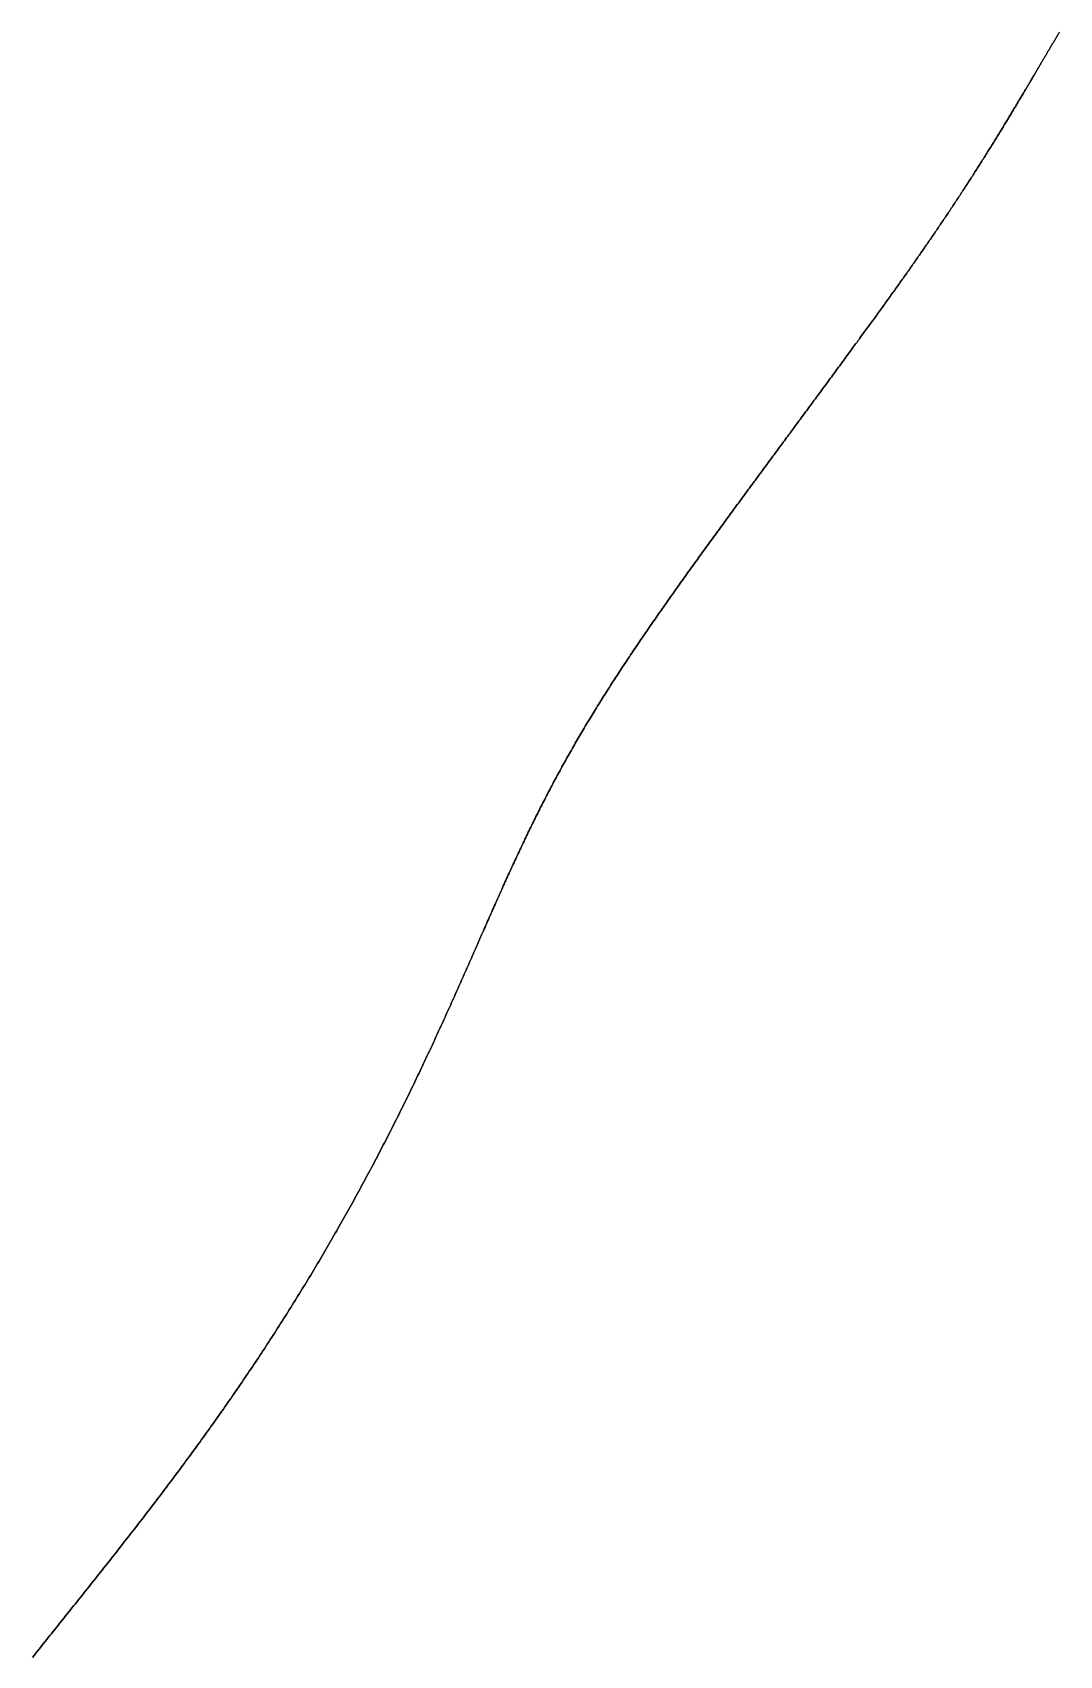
# Model space of a CAD drawing. Header units: inches. Extents: x 130170 to 284068, y 377793 to 804530.
# Drawn here: x 258728.7 to 258791.8, y 737766.7 to 737866.5 of the extents above; entities that cross this region are included whole.
import ezdxf

# ---------------------------------------------------------------- set-up
doc = ezdxf.new("R2010")
doc.units = ezdxf.units.IN
doc.header["$MEASUREMENT"] = 0
doc.layers.add('muni_il', color=7, linetype='Continuous')

msp = doc.modelspace()

# ---------------------------------------------------------------- linework, layer by layer
at = {"layer": 'muni_il'}
for points in [[(258728.703, 737766.609), (258728.8, 737766.73), (258728.897, 737766.852), (258728.994, 737766.973), (258729.091, 737767.094), (258729.188, 737767.215), (258729.285, 737767.336), (258729.382, 737767.458), (258729.479, 737767.579), (258729.576, 737767.7), (258729.673, 737767.821), (258729.77, 737767.943), (258729.867, 737768.064), (258729.964, 737768.185), (258730.061, 737768.306), (258730.158, 737768.428), (258730.255, 737768.549), (258730.352, 737768.67), (258730.449, 737768.792), (258730.546, 737768.913), (258730.644, 737769.035), (258730.741, 737769.156), (258730.838, 737769.278), (258730.935, 737769.399), (258731.032, 737769.521), (258731.13, 737769.643), (258731.227, 737769.765), (258731.324, 737769.886), (258731.422, 737770.008), (258731.519, 737770.13), (258731.616, 737770.252), (258731.714, 737770.374), (258731.811, 737770.496), (258731.909, 737770.618), (258732.006, 737770.741), (258732.103, 737770.863), (258732.201, 737770.986), (258732.298, 737771.108), (258732.396, 737771.23), (258732.493, 737771.353), (258732.591, 737771.476), (258732.688, 737771.599), (258732.786, 737771.722), (258732.883, 737771.845), (258732.981, 737771.968), (258733.078, 737772.091), (258733.176, 737772.214), (258733.273, 737772.338), (258733.371, 737772.461), (258733.469, 737772.585), (258733.566, 737772.708), (258733.664, 737772.832), (258733.761, 737772.956), (258733.859, 737773.08), (258733.956, 737773.204), (258734.054, 737773.329), (258734.151, 737773.453), (258734.249, 737773.578), (258734.346, 737773.702), (258734.444, 737773.827), (258734.542, 737773.952), (258734.639, 737774.077), (258734.737, 737774.202), (258734.834, 737774.327), (258734.932, 737774.453), (258735.029, 737774.578), (258735.127, 737774.704), (258735.224, 737774.83), (258735.321, 737774.956), (258735.419, 737775.082), (258735.516, 737775.208), (258735.614, 737775.335), (258735.711, 737775.461), (258735.809, 737775.588), (258735.906, 737775.715), (258736.003, 737775.842), (258736.101, 737775.969), (258736.198, 737776.096), (258736.295, 737776.224), (258736.392, 737776.352), (258736.489, 737776.479), (258736.587, 737776.607), (258736.684, 737776.736), (258736.781, 737776.864), (258736.878, 737776.993), (258736.975, 737777.121), (258737.072, 737777.25), (258737.169, 737777.379), (258737.266, 737777.508), (258737.363, 737777.637), (258737.46, 737777.767), (258737.556, 737777.897), (258737.653, 737778.027), (258737.75, 737778.157), (258737.847, 737778.287), (258737.943, 737778.417), (258738.04, 737778.548), (258738.136, 737778.679), (258738.233, 737778.809), (258738.329, 737778.941), (258738.425, 737779.072), (258738.522, 737779.203), (258738.618, 737779.335), (258738.714, 737779.467), (258738.81, 737779.599), (258738.906, 737779.731), (258739.002, 737779.863), (258739.098, 737779.996), (258739.194, 737780.128), (258739.29, 737780.261), (258739.385, 737780.395), (258739.481, 737780.528), (258739.577, 737780.661), (258739.672, 737780.795), (258739.767, 737780.929), (258739.863, 737781.063), (258739.958, 737781.197), (258740.053, 737781.331), (258740.148, 737781.466), (258740.243, 737781.6), (258740.338, 737781.735), (258740.433, 737781.87), (258740.528, 737782.006), (258740.622, 737782.141), (258740.717, 737782.277), (258740.811, 737782.412), (258740.905, 737782.548), (258740.999, 737782.684), (258741.094, 737782.821), (258741.188, 737782.957), (258741.281, 737783.094), (258741.375, 737783.231), (258741.469, 737783.368), (258741.563, 737783.505), (258741.656, 737783.642), (258741.749, 737783.78), (258741.843, 737783.917), (258741.936, 737784.055), (258742.029, 737784.193), (258742.121, 737784.331), (258742.214, 737784.469), (258742.307, 737784.608), (258742.399, 737784.746), (258742.491, 737784.885), (258742.584, 737785.024), (258742.676, 737785.163), (258742.768, 737785.302), (258742.859, 737785.442), (258742.951, 737785.581), (258743.043, 737785.721), (258743.134, 737785.861), (258743.225, 737786), (258743.316, 737786.14), (258743.407, 737786.281), (258743.498, 737786.421), (258743.588, 737786.561), (258743.679, 737786.702), (258743.769, 737786.843), (258743.859, 737786.983), (258743.949, 737787.124), (258744.039, 737787.265), (258744.129, 737787.407), (258744.218, 737787.548), (258744.308, 737787.689), (258744.397, 737787.831), (258744.486, 737787.972), (258744.574, 737788.114), (258744.663, 737788.256), (258744.752, 737788.398), (258744.84, 737788.54), (258744.928, 737788.682), (258745.016, 737788.824), (258745.103, 737788.966), (258745.191, 737789.109), (258745.278, 737789.251), (258745.366, 737789.393), (258745.452, 737789.536), (258745.539, 737789.679), (258745.626, 737789.821), (258745.712, 737789.964), (258745.798, 737790.107), (258745.884, 737790.25), (258745.97, 737790.393), (258746.056, 737790.536), (258746.141, 737790.679), (258746.226, 737790.822), (258746.311, 737790.965), (258746.396, 737791.108), (258746.48, 737791.251), (258746.565, 737791.395), (258746.649, 737791.538), (258746.733, 737791.681), (258746.816, 737791.825), (258746.9, 737791.968), (258746.983, 737792.111), (258747.066, 737792.255), (258747.149, 737792.398), (258747.231, 737792.542), (258747.313, 737792.685), (258747.396, 737792.828), (258747.477, 737792.972), (258747.559, 737793.115), (258747.64, 737793.258), (258747.722, 737793.402), (258747.803, 737793.545), (258747.883, 737793.688), (258747.964, 737793.832), (258748.044, 737793.975), (258748.124, 737794.118), (258748.204, 737794.261), (258748.283, 737794.405), (258748.362, 737794.548), (258748.441, 737794.691), (258748.52, 737794.834), (258748.599, 737794.977), (258748.677, 737795.12), (258748.755, 737795.262), (258748.833, 737795.405), (258748.91, 737795.548), (258748.988, 737795.69), (258749.065, 737795.833), (258749.141, 737795.975), (258749.218, 737796.118), (258749.294, 737796.26), (258749.37, 737796.402), (258749.446, 737796.544), (258749.521, 737796.686), (258749.597, 737796.828), (258749.672, 737796.97), (258749.746, 737797.112), (258749.821, 737797.253), (258749.895, 737797.395), (258749.969, 737797.536), (258750.043, 737797.678), (258750.116, 737797.819), (258750.189, 737797.96), (258750.262, 737798.101), (258750.335, 737798.241), (258750.407, 737798.382), (258750.479, 737798.523), (258750.551, 737798.663), (258750.623, 737798.803), (258750.694, 737798.943), (258750.765, 737799.083), (258750.836, 737799.223), (258750.906, 737799.362), (258750.977, 737799.502), (258751.047, 737799.641), (258751.116, 737799.78), (258751.186, 737799.919), (258751.255, 737800.058), (258751.324, 737800.196), (258751.393, 737800.335), (258751.461, 737800.473), (258751.53, 737800.611), (258751.597, 737800.749), (258751.665, 737800.886), (258751.732, 737801.024), (258751.8, 737801.161), (258751.867, 737801.298), (258751.933, 737801.435), (258752, 737801.572), (258752.066, 737801.708), (258752.132, 737801.845), (258752.197, 737801.981), (258752.263, 737802.117), (258752.328, 737802.252), (258752.393, 737802.388), (258752.457, 737802.523), (258752.522, 737802.658), (258752.586, 737802.793), (258752.65, 737802.927), (258752.713, 737803.062), (258752.777, 737803.196), (258752.84, 737803.33), (258752.903, 737803.463), (258752.965, 737803.597), (258753.028, 737803.73), (258753.09, 737803.863), (258753.152, 737803.996), (258753.214, 737804.128), (258753.275, 737804.26), (258753.336, 737804.392), (258753.397, 737804.524), (258753.458, 737804.656), (258753.519, 737804.787), (258753.579, 737804.918), (258753.639, 737805.049), (258753.699, 737805.179), (258753.759, 737805.31), (258753.818, 737805.44), (258753.877, 737805.57), (258753.936, 737805.699), (258753.995, 737805.828), (258754.054, 737805.957), (258754.112, 737806.086), (258754.17, 737806.215), (258754.228, 737806.343), (258754.286, 737806.471), (258754.344, 737806.599), (258754.401, 737806.726), (258754.458, 737806.854), (258754.515, 737806.981), (258754.572, 737807.107), (258754.629, 737807.234), (258754.685, 737807.36), (258754.741, 737807.486), (258754.797, 737807.612), (258754.853, 737807.737), (258754.909, 737807.862), (258754.964, 737807.987), (258755.02, 737808.112), (258755.075, 737808.236), (258755.13, 737808.36), (258755.185, 737808.484), (258755.24, 737808.608), (258755.294, 737808.731), (258755.349, 737808.854), (258755.403, 737808.977), (258755.457, 737809.1), (258755.511, 737809.222), (258755.565, 737809.344), (258755.618, 737809.466), (258755.672, 737809.587), (258755.725, 737809.709), (258755.779, 737809.83), (258755.832, 737809.951), (258755.885, 737810.071), (258755.938, 737810.192), (258755.99, 737810.311), (258756.043, 737810.431), (258756.096, 737810.551), (258756.148, 737810.67), (258756.2, 737810.789), (258756.253, 737810.908), (258756.305, 737811.026), (258756.357, 737811.145), (258756.409, 737811.263), (258756.461, 737811.381), (258756.512, 737811.498), (258756.564, 737811.615), (258756.616, 737811.733), (258756.667, 737811.849), (258756.719, 737811.966), (258756.77, 737812.082), (258756.821, 737812.199), (258756.873, 737812.315), (258756.924, 737812.43), (258756.975, 737812.546), (258757.026, 737812.661), (258757.077, 737812.776), (258757.128, 737812.891), (258757.179, 737813.005), (258757.23, 737813.12), (258757.281, 737813.234), (258757.332, 737813.348), (258757.382, 737813.461), (258757.433, 737813.575), (258757.484, 737813.688), (258757.535, 737813.801), (258757.585, 737813.914), (258757.636, 737814.027), (258757.687, 737814.139), (258757.738, 737814.251), (258757.788, 737814.363), (258757.839, 737814.475), (258757.89, 737814.587), (258757.941, 737814.698), (258757.991, 737814.81), (258758.042, 737814.921), (258758.093, 737815.032), (258758.144, 737815.143), (258758.194, 737815.253), (258758.245, 737815.363), (258758.296, 737815.474), (258758.347, 737815.584), (258758.398, 737815.693), (258758.449, 737815.803), (258758.5, 737815.913), (258758.551, 737816.022), (258758.603, 737816.131), (258758.654, 737816.24), (258758.705, 737816.349), (258758.756, 737816.458), (258758.808, 737816.567), (258758.859, 737816.675), (258758.911, 737816.783), (258758.963, 737816.891), (258759.014, 737816.999), (258759.066, 737817.107), (258759.118, 737817.215), (258759.17, 737817.323), (258759.222, 737817.43), (258759.274, 737817.537), (258759.326, 737817.645), (258759.379, 737817.752), (258759.431, 737817.859), (258759.484, 737817.965), (258759.537, 737818.072), (258759.589, 737818.179), (258759.642, 737818.285), (258759.695, 737818.392), (258759.748, 737818.498), (258759.802, 737818.604), (258759.855, 737818.71), (258759.909, 737818.816), (258759.962, 737818.922), (258760.016, 737819.028), (258760.07, 737819.134), (258760.124, 737819.239), (258760.178, 737819.345), (258760.233, 737819.45), (258760.287, 737819.556), (258760.342, 737819.661), (258760.397, 737819.766), (258760.452, 737819.871), (258760.507, 737819.976), (258760.562, 737820.081), (258760.617, 737820.186), (258760.673, 737820.291), (258760.729, 737820.396), (258760.785, 737820.501), (258760.841, 737820.605), (258760.897, 737820.71), (258760.953, 737820.815), (258761.01, 737820.919), (258761.067, 737821.024), (258761.124, 737821.128), (258761.181, 737821.233), (258761.238, 737821.337), (258761.296, 737821.441), (258761.354, 737821.546), (258761.411, 737821.65), (258761.469, 737821.754), (258761.528, 737821.858), (258761.586, 737821.963), (258761.645, 737822.067), (258761.704, 737822.171), (258761.763, 737822.275), (258761.822, 737822.379), (258761.881, 737822.483), (258761.941, 737822.587), (258762.001, 737822.691), (258762.061, 737822.795), (258762.121, 737822.899), (258762.181, 737823.003), (258762.242, 737823.107), (258762.303, 737823.211), (258762.364, 737823.316), (258762.425, 737823.42), (258762.486, 737823.524), (258762.548, 737823.628), (258762.61, 737823.732), (258762.672, 737823.836), (258762.734, 737823.94), (258762.796, 737824.044), (258762.859, 737824.148), (258762.922, 737824.252), (258762.985, 737824.356), (258763.048, 737824.46), (258763.111, 737824.564), (258763.175, 737824.668), (258763.239, 737824.772), (258763.303, 737824.876), (258763.367, 737824.98), (258763.432, 737825.085), (258763.496, 737825.189), (258763.561, 737825.293), (258763.626, 737825.397), (258763.691, 737825.502), (258763.757, 737825.606), (258763.822, 737825.71), (258763.888, 737825.814), (258763.954, 737825.919), (258764.021, 737826.023), (258764.087, 737826.127), (258764.154, 737826.232), (258764.22, 737826.336), (258764.287, 737826.441), (258764.355, 737826.545), (258764.422, 737826.65), (258764.49, 737826.754), (258764.557, 737826.859), (258764.625, 737826.964), (258764.693, 737827.068), (258764.762, 737827.173), (258764.83, 737827.278), (258764.899, 737827.382), (258764.968, 737827.487), (258765.037, 737827.592), (258765.106, 737827.697), (258765.175, 737827.801), (258765.245, 737827.906), (258765.315, 737828.011), (258765.385, 737828.116), (258765.454, 737828.221), (258765.525, 737828.326), (258765.595, 737828.431), (258765.666, 737828.536), (258765.736, 737828.641), (258765.807, 737828.746), (258765.878, 737828.851), (258765.949, 737828.956), (258766.02, 737829.061), (258766.092, 737829.166), (258766.163, 737829.271), (258766.235, 737829.376), (258766.307, 737829.481), (258766.379, 737829.586), (258766.451, 737829.692), (258766.523, 737829.797), (258766.596, 737829.902), (258766.668, 737830.007), (258766.741, 737830.112), (258766.813, 737830.217), (258766.886, 737830.323), (258766.959, 737830.428), (258767.032, 737830.533), (258767.105, 737830.638), (258767.179, 737830.743), (258767.252, 737830.849), (258767.326, 737830.954), (258767.399, 737831.059), (258767.473, 737831.164), (258767.547, 737831.269), (258767.62, 737831.374), (258767.694, 737831.479), (258767.768, 737831.584), (258767.842, 737831.69), (258767.917, 737831.795), (258767.991, 737831.9), (258768.065, 737832.005), (258768.14, 737832.11), (258768.214, 737832.215), (258768.289, 737832.319), (258768.363, 737832.424), (258768.438, 737832.529), (258768.512, 737832.634), (258768.587, 737832.739), (258768.662, 737832.844), (258768.737, 737832.948), (258768.811, 737833.053), (258768.886, 737833.158), (258768.961, 737833.262), (258769.036, 737833.367), (258769.111, 737833.471), (258769.186, 737833.576), (258769.261, 737833.68), (258769.336, 737833.784), (258769.411, 737833.888), (258769.486, 737833.993), (258769.561, 737834.097), (258769.636, 737834.201), (258769.712, 737834.305), (258769.787, 737834.409), (258769.862, 737834.512), (258769.937, 737834.616), (258770.012, 737834.72), (258770.087, 737834.823), (258770.162, 737834.927), (258770.237, 737835.03), (258770.312, 737835.134), (258770.387, 737835.237), (258770.462, 737835.34), (258770.537, 737835.443), (258770.612, 737835.546), (258770.687, 737835.649), (258770.762, 737835.751), (258770.836, 737835.854), (258770.911, 737835.957), (258770.986, 737836.059), (258771.061, 737836.161), (258771.135, 737836.264), (258771.21, 737836.366), (258771.285, 737836.468), (258771.359, 737836.57), (258771.433, 737836.671), (258771.508, 737836.773), (258771.582, 737836.875), (258771.656, 737836.976), (258771.731, 737837.077), (258771.805, 737837.179), (258771.879, 737837.28), (258771.953, 737837.38), (258772.027, 737837.481), (258772.101, 737837.582), (258772.174, 737837.682), (258772.248, 737837.783), (258772.322, 737837.883), (258772.395, 737837.983), (258772.469, 737838.083), (258772.542, 737838.183), (258772.615, 737838.283), (258772.688, 737838.382), (258772.761, 737838.481), (258772.834, 737838.581), (258772.907, 737838.68), (258772.98, 737838.779), (258773.053, 737838.877), (258773.125, 737838.976), (258773.198, 737839.075), (258773.27, 737839.173), (258773.343, 737839.271), (258773.415, 737839.369), (258773.487, 737839.467), (258773.559, 737839.565), (258773.631, 737839.662), (258773.703, 737839.76), (258773.774, 737839.857), (258773.846, 737839.954), (258773.917, 737840.051), (258773.989, 737840.148), (258774.06, 737840.244), (258774.131, 737840.341), (258774.202, 737840.437), (258774.273, 737840.533), (258774.344, 737840.629), (258774.414, 737840.725), (258774.485, 737840.82), (258774.555, 737840.916), (258774.626, 737841.011), (258774.696, 737841.106), (258774.766, 737841.201), (258774.836, 737841.296), (258774.906, 737841.39), (258774.975, 737841.485), (258775.045, 737841.579), (258775.114, 737841.673), (258775.184, 737841.767), (258775.253, 737841.861), (258775.322, 737841.955), (258775.391, 737842.048), (258775.46, 737842.141), (258775.529, 737842.234), (258775.597, 737842.327), (258775.666, 737842.42), (258775.734, 737842.513), (258775.802, 737842.605), (258775.871, 737842.697), (258775.938, 737842.789), (258776.006, 737842.881), (258776.074, 737842.973), (258776.142, 737843.065), (258776.209, 737843.156), (258776.277, 737843.248), (258776.344, 737843.339), (258776.411, 737843.43), (258776.478, 737843.52), (258776.545, 737843.611), (258776.612, 737843.702), (258776.678, 737843.792), (258776.745, 737843.882), (258776.811, 737843.972), (258776.877, 737844.062), (258776.944, 737844.151), (258777.009, 737844.241), (258777.075, 737844.33), (258777.141, 737844.42), (258777.207, 737844.509), (258777.272, 737844.598), (258777.338, 737844.686), (258777.403, 737844.775), (258777.468, 737844.863), (258777.533, 737844.952), (258777.598, 737845.04), (258777.663, 737845.128), (258777.728, 737845.216), (258777.792, 737845.303), (258777.857, 737845.391), (258777.921, 737845.478), (258777.985, 737845.566), (258778.049, 737845.653), (258778.113, 737845.74), (258778.177, 737845.827), (258778.241, 737845.913), (258778.305, 737846), (258778.368, 737846.086), (258778.432, 737846.173), (258778.495, 737846.259), (258778.558, 737846.345), (258778.621, 737846.431), (258778.684, 737846.517), (258778.747, 737846.602), (258778.809, 737846.688), (258778.872, 737846.773), (258778.935, 737846.858), (258778.997, 737846.943), (258779.059, 737847.028), (258779.121, 737847.113), (258779.183, 737847.198), (258779.245, 737847.282), (258779.307, 737847.367), (258779.369, 737847.451), (258779.43, 737847.535), (258779.492, 737847.619), (258779.553, 737847.703), (258779.614, 737847.787), (258779.675, 737847.871), (258779.736, 737847.955), (258779.797, 737848.038), (258779.858, 737848.121), (258779.919, 737848.205), (258779.979, 737848.288), (258780.039, 737848.371), (258780.1, 737848.454), (258780.16, 737848.536), (258780.22, 737848.619), (258780.28, 737848.702), (258780.34, 737848.784), (258780.4, 737848.867), (258780.459, 737848.949), (258780.519, 737849.031), (258780.578, 737849.113), (258780.638, 737849.195), (258780.697, 737849.277), (258780.756, 737849.359), (258780.815, 737849.44), (258780.874, 737849.522), (258780.933, 737849.603), (258780.991, 737849.684), (258781.05, 737849.766), (258781.108, 737849.847), (258781.167, 737849.928), (258781.225, 737850.009), (258781.283, 737850.089), (258781.341, 737850.17), (258781.399, 737850.251), (258781.456, 737850.331), (258781.514, 737850.412), (258781.571, 737850.492), (258781.629, 737850.572), (258781.686, 737850.652), (258781.743, 737850.732), (258781.801, 737850.812), (258781.857, 737850.892), (258781.914, 737850.972), (258781.971, 737851.052), (258782.028, 737851.131), (258782.084, 737851.211), (258782.141, 737851.29), (258782.197, 737851.369), (258782.253, 737851.449), (258782.309, 737851.528), (258782.365, 737851.607), (258782.421, 737851.686), (258782.477, 737851.765), (258782.532, 737851.843), (258782.588, 737851.922), (258782.643, 737852.001), (258782.698, 737852.079), (258782.753, 737852.158), (258782.808, 737852.236), (258782.863, 737852.314), (258782.918, 737852.393), (258782.973, 737852.471), (258783.027, 737852.549), (258783.082, 737852.627), (258783.136, 737852.705), (258783.19, 737852.782), (258783.244, 737852.86), (258783.298, 737852.938), (258783.352, 737853.015), (258783.406, 737853.093), (258783.46, 737853.17), (258783.513, 737853.247), (258783.567, 737853.325), (258783.62, 737853.402), (258783.673, 737853.479), (258783.726, 737853.556), (258783.779, 737853.633), (258783.832, 737853.709), (258783.885, 737853.786), (258783.937, 737853.863), (258783.99, 737853.939), (258784.042, 737854.016), (258784.094, 737854.092), (258784.146, 737854.169), (258784.198, 737854.245), (258784.25, 737854.321), (258784.302, 737854.397), (258784.354, 737854.473), (258784.405, 737854.549), (258784.456, 737854.625), (258784.508, 737854.701), (258784.559, 737854.777), (258784.61, 737854.852), (258784.661, 737854.928), (258784.712, 737855.003), (258784.762, 737855.079), (258784.813, 737855.154), (258784.863, 737855.229), (258784.914, 737855.304), (258784.964, 737855.379), (258785.014, 737855.454), (258785.064, 737855.529), (258785.114, 737855.604), (258785.163, 737855.679), (258785.213, 737855.753), (258785.262, 737855.828), (258785.312, 737855.902), (258785.361, 737855.976), (258785.41, 737856.051), (258785.459, 737856.125), (258785.508, 737856.199), (258785.556, 737856.273), (258785.605, 737856.347), (258785.653, 737856.421), (258785.702, 737856.494), (258785.75, 737856.568), (258785.798, 737856.641), (258785.846, 737856.715), (258785.894, 737856.788), (258785.941, 737856.861), (258785.989, 737856.934), (258786.036, 737857.007), (258786.083, 737857.08), (258786.131, 737857.153), (258786.178, 737857.225), (258786.225, 737857.298), (258786.271, 737857.37), (258786.318, 737857.443), (258786.364, 737857.515), (258786.411, 737857.587), (258786.457, 737857.659), (258786.503, 737857.73), (258786.549, 737857.802), (258786.595, 737857.874), (258786.64, 737857.945), (258786.686, 737858.017), (258786.731, 737858.088), (258786.777, 737858.159), (258786.822, 737858.23), (258786.867, 737858.3), (258786.911, 737858.371), (258786.956, 737858.442), (258787.001, 737858.512), (258787.045, 737858.582), (258787.089, 737858.652), (258787.133, 737858.722), (258787.177, 737858.792), (258787.221, 737858.861), (258787.264, 737858.931), (258787.308, 737859), (258787.351, 737859.069), (258787.394, 737859.138), (258787.437, 737859.206), (258787.48, 737859.275), (258787.523, 737859.343), (258787.565, 737859.412), (258787.607, 737859.48), (258787.65, 737859.548), (258787.692, 737859.615), (258787.734, 737859.683), (258787.775, 737859.75), (258787.817, 737859.817), (258787.858, 737859.884), (258787.899, 737859.951), (258787.94, 737860.017), (258787.981, 737860.083), (258788.022, 737860.149), (258788.062, 737860.215), (258788.103, 737860.281), (258788.143, 737860.346), (258788.183, 737860.411), (258788.223, 737860.476), (258788.262, 737860.541), (258788.302, 737860.606), (258788.341, 737860.67), (258788.38, 737860.734), (258788.419, 737860.798), (258788.458, 737860.861), (258788.496, 737860.925), (258788.535, 737860.988), (258788.573, 737861.051), (258788.611, 737861.113), (258788.649, 737861.176), (258788.686, 737861.238), (258788.724, 737861.299), (258788.761, 737861.361), (258788.798, 737861.422), (258788.835, 737861.483), (258788.871, 737861.544), (258788.908, 737861.605), (258788.944, 737861.665), (258788.98, 737861.725), (258789.016, 737861.784), (258789.052, 737861.844), (258789.087, 737861.903), (258789.122, 737861.962), (258789.157, 737862.02), (258789.192, 737862.079), (258789.227, 737862.137), (258789.262, 737862.194), (258789.296, 737862.252), (258789.33, 737862.309), (258789.364, 737862.366), (258789.397, 737862.422), (258789.431, 737862.478), (258789.464, 737862.534), (258789.497, 737862.59), (258789.53, 737862.645), (258789.563, 737862.7), (258789.595, 737862.755), (258789.628, 737862.809), (258789.66, 737862.864), (258789.692, 737862.917), (258789.723, 737862.971), (258789.755, 737863.024), (258789.786, 737863.077), (258789.817, 737863.13), (258789.848, 737863.182), (258789.879, 737863.234), (258789.91, 737863.286), (258789.94, 737863.337), (258789.97, 737863.388), (258790, 737863.439), (258790.03, 737863.489), (258790.059, 737863.539), (258790.089, 737863.589), (258790.118, 737863.639), (258790.147, 737863.688), (258790.176, 737863.737), (258790.204, 737863.786), (258790.233, 737863.834), (258790.261, 737863.882), (258790.289, 737863.93), (258790.317, 737863.977), (258790.345, 737864.024), (258790.372, 737864.071), (258790.399, 737864.118), (258790.427, 737864.164), (258790.454, 737864.21), (258790.48, 737864.256), (258790.507, 737864.301), (258790.533, 737864.346), (258790.56, 737864.391), (258790.586, 737864.436), (258790.612, 737864.48), (258790.638, 737864.524), (258790.664, 737864.568), (258790.689, 737864.611), (258790.714, 737864.654), (258790.74, 737864.697), (258790.765, 737864.74), (258790.79, 737864.782), (258790.814, 737864.824), (258790.839, 737864.866), (258790.863, 737864.908), (258790.888, 737864.949), (258790.912, 737864.99), (258790.936, 737865.031), (258790.96, 737865.072), (258790.984, 737865.113), (258791.007, 737865.153), (258791.031, 737865.193), (258791.054, 737865.232), (258791.077, 737865.272), (258791.1, 737865.311), (258791.124, 737865.35), (258791.147, 737865.389), (258791.169, 737865.428), (258791.192, 737865.466), (258791.215, 737865.505), (258791.237, 737865.543), (258791.259, 737865.581), (258791.282, 737865.618), (258791.304, 737865.656), (258791.326, 737865.693), (258791.348, 737865.73), (258791.37, 737865.767), (258791.392, 737865.804), (258791.414, 737865.841), (258791.435, 737865.877), (258791.457, 737865.913), (258791.478, 737865.949), (258791.5, 737865.985), (258791.521, 737866.021), (258791.542, 737866.057), (258791.564, 737866.092), (258791.585, 737866.128), (258791.606, 737866.163), (258791.627, 737866.198), (258791.648, 737866.234), (258791.669, 737866.268), (258791.69, 737866.303), (258791.71, 737866.338), (258791.731, 737866.372), (258791.752, 737866.407), (258791.773, 737866.441), (258791.793, 737866.476), (258791.814, 737866.51)], [(258791.814, 737866.51), (258791.793, 737866.476), (258791.773, 737866.441), (258791.752, 737866.407), (258791.731, 737866.372), (258791.71, 737866.338), (258791.69, 737866.303), (258791.669, 737866.268), (258791.648, 737866.234), (258791.627, 737866.198), (258791.606, 737866.163), (258791.585, 737866.128), (258791.564, 737866.092), (258791.542, 737866.057), (258791.521, 737866.021), (258791.5, 737865.985), (258791.478, 737865.949), (258791.457, 737865.913), (258791.435, 737865.877), (258791.414, 737865.841), (258791.392, 737865.804), (258791.37, 737865.767), (258791.348, 737865.73), (258791.326, 737865.693), (258791.304, 737865.656), (258791.282, 737865.618), (258791.259, 737865.581), (258791.237, 737865.543), (258791.215, 737865.505), (258791.192, 737865.466), (258791.169, 737865.428), (258791.147, 737865.389), (258791.124, 737865.35), (258791.1, 737865.311), (258791.077, 737865.272), (258791.054, 737865.232), (258791.031, 737865.193), (258791.007, 737865.153), (258790.984, 737865.113), (258790.96, 737865.072), (258790.936, 737865.031), (258790.912, 737864.99), (258790.888, 737864.949), (258790.863, 737864.908), (258790.839, 737864.866), (258790.814, 737864.824), (258790.79, 737864.782), (258790.765, 737864.74), (258790.74, 737864.697), (258790.714, 737864.654), (258790.689, 737864.611), (258790.664, 737864.568), (258790.638, 737864.524), (258790.612, 737864.48), (258790.586, 737864.436), (258790.56, 737864.391), (258790.533, 737864.346), (258790.507, 737864.301), (258790.48, 737864.256), (258790.454, 737864.21), (258790.427, 737864.164), (258790.399, 737864.118), (258790.372, 737864.071), (258790.345, 737864.024), (258790.317, 737863.977), (258790.289, 737863.93), (258790.261, 737863.882), (258790.233, 737863.834), (258790.204, 737863.786), (258790.176, 737863.737), (258790.147, 737863.688), (258790.118, 737863.639), (258790.089, 737863.589), (258790.059, 737863.539), (258790.03, 737863.489), (258790, 737863.439), (258789.97, 737863.388), (258789.94, 737863.337), (258789.91, 737863.286), (258789.879, 737863.234), (258789.848, 737863.182), (258789.817, 737863.13), (258789.786, 737863.077), (258789.755, 737863.024), (258789.723, 737862.971), (258789.692, 737862.917), (258789.66, 737862.864), (258789.628, 737862.809), (258789.595, 737862.755), (258789.563, 737862.7), (258789.53, 737862.645), (258789.497, 737862.59), (258789.464, 737862.534), (258789.431, 737862.478), (258789.397, 737862.422), (258789.364, 737862.366), (258789.33, 737862.309), (258789.296, 737862.252), (258789.262, 737862.194), (258789.227, 737862.137), (258789.192, 737862.079), (258789.157, 737862.02), (258789.122, 737861.962), (258789.087, 737861.903), (258789.052, 737861.844), (258789.016, 737861.784), (258788.98, 737861.725), (258788.944, 737861.665), (258788.908, 737861.605), (258788.871, 737861.544), (258788.835, 737861.483), (258788.798, 737861.422), (258788.761, 737861.361), (258788.724, 737861.299), (258788.686, 737861.238), (258788.649, 737861.176), (258788.611, 737861.113), (258788.573, 737861.051), (258788.535, 737860.988), (258788.496, 737860.925), (258788.458, 737860.861), (258788.419, 737860.798), (258788.38, 737860.734), (258788.341, 737860.67), (258788.302, 737860.606), (258788.262, 737860.541), (258788.223, 737860.476), (258788.183, 737860.411), (258788.143, 737860.346), (258788.103, 737860.281), (258788.062, 737860.215), (258788.022, 737860.149), (258787.981, 737860.083), (258787.94, 737860.017), (258787.899, 737859.951), (258787.858, 737859.884), (258787.817, 737859.817), (258787.775, 737859.75), (258787.734, 737859.683), (258787.692, 737859.615), (258787.65, 737859.548), (258787.607, 737859.48), (258787.565, 737859.412), (258787.523, 737859.343), (258787.48, 737859.275), (258787.437, 737859.206), (258787.394, 737859.138), (258787.351, 737859.069), (258787.308, 737859), (258787.264, 737858.931), (258787.221, 737858.861), (258787.177, 737858.792), (258787.133, 737858.722), (258787.089, 737858.652), (258787.045, 737858.582), (258787.001, 737858.512), (258786.956, 737858.442), (258786.911, 737858.371), (258786.867, 737858.3), (258786.822, 737858.23), (258786.777, 737858.159), (258786.731, 737858.088), (258786.686, 737858.017), (258786.64, 737857.945), (258786.595, 737857.874), (258786.549, 737857.802), (258786.503, 737857.73), (258786.457, 737857.659), (258786.411, 737857.587), (258786.364, 737857.515), (258786.318, 737857.443), (258786.271, 737857.37), (258786.225, 737857.298), (258786.178, 737857.225), (258786.131, 737857.153), (258786.083, 737857.08), (258786.036, 737857.007), (258785.989, 737856.934), (258785.941, 737856.861), (258785.894, 737856.788), (258785.846, 737856.715), (258785.798, 737856.641), (258785.75, 737856.568), (258785.702, 737856.494), (258785.653, 737856.421), (258785.605, 737856.347), (258785.556, 737856.273), (258785.508, 737856.199), (258785.459, 737856.125), (258785.41, 737856.051), (258785.361, 737855.976), (258785.312, 737855.902), (258785.262, 737855.828), (258785.213, 737855.753), (258785.163, 737855.679), (258785.114, 737855.604), (258785.064, 737855.529), (258785.014, 737855.454), (258784.964, 737855.379), (258784.914, 737855.304), (258784.863, 737855.229), (258784.813, 737855.154), (258784.762, 737855.079), (258784.712, 737855.003), (258784.661, 737854.928), (258784.61, 737854.852), (258784.559, 737854.777), (258784.508, 737854.701), (258784.456, 737854.625), (258784.405, 737854.549), (258784.354, 737854.473), (258784.302, 737854.397), (258784.25, 737854.321), (258784.198, 737854.245), (258784.146, 737854.169), (258784.094, 737854.092), (258784.042, 737854.016), (258783.99, 737853.939), (258783.937, 737853.863), (258783.885, 737853.786), (258783.832, 737853.709), (258783.779, 737853.633), (258783.726, 737853.556), (258783.673, 737853.479), (258783.62, 737853.402), (258783.567, 737853.325), (258783.513, 737853.247), (258783.46, 737853.17), (258783.406, 737853.093), (258783.352, 737853.015), (258783.298, 737852.938), (258783.244, 737852.86), (258783.19, 737852.782), (258783.136, 737852.705), (258783.082, 737852.627), (258783.027, 737852.549), (258782.973, 737852.471), (258782.918, 737852.393), (258782.863, 737852.314), (258782.808, 737852.236), (258782.753, 737852.158), (258782.698, 737852.079), (258782.643, 737852.001), (258782.588, 737851.922), (258782.532, 737851.843), (258782.477, 737851.765), (258782.421, 737851.686), (258782.365, 737851.607), (258782.309, 737851.528), (258782.253, 737851.449), (258782.197, 737851.369), (258782.141, 737851.29), (258782.084, 737851.211), (258782.028, 737851.131), (258781.971, 737851.052), (258781.914, 737850.972), (258781.857, 737850.892), (258781.801, 737850.812), (258781.743, 737850.732), (258781.686, 737850.652), (258781.629, 737850.572), (258781.571, 737850.492), (258781.514, 737850.412), (258781.456, 737850.331), (258781.399, 737850.251), (258781.341, 737850.17), (258781.283, 737850.089), (258781.225, 737850.009), (258781.167, 737849.928), (258781.108, 737849.847), (258781.05, 737849.766), (258780.991, 737849.684), (258780.933, 737849.603), (258780.874, 737849.522), (258780.815, 737849.44), (258780.756, 737849.359), (258780.697, 737849.277), (258780.638, 737849.195), (258780.578, 737849.113), (258780.519, 737849.031), (258780.459, 737848.949), (258780.4, 737848.867), (258780.34, 737848.784), (258780.28, 737848.702), (258780.22, 737848.619), (258780.16, 737848.536), (258780.1, 737848.454), (258780.039, 737848.371), (258779.979, 737848.288), (258779.919, 737848.205), (258779.858, 737848.121), (258779.797, 737848.038), (258779.736, 737847.955), (258779.675, 737847.871), (258779.614, 737847.787), (258779.553, 737847.703), (258779.492, 737847.619), (258779.43, 737847.535), (258779.369, 737847.451), (258779.307, 737847.367), (258779.245, 737847.282), (258779.183, 737847.198), (258779.121, 737847.113), (258779.059, 737847.028), (258778.997, 737846.943), (258778.935, 737846.858), (258778.872, 737846.773), (258778.809, 737846.688), (258778.747, 737846.602), (258778.684, 737846.517), (258778.621, 737846.431), (258778.558, 737846.345), (258778.495, 737846.259), (258778.432, 737846.173), (258778.368, 737846.086), (258778.305, 737846), (258778.241, 737845.913), (258778.177, 737845.827), (258778.113, 737845.74), (258778.049, 737845.653), (258777.985, 737845.566), (258777.921, 737845.478), (258777.857, 737845.391), (258777.792, 737845.303), (258777.728, 737845.216), (258777.663, 737845.128), (258777.598, 737845.04), (258777.533, 737844.952), (258777.468, 737844.863), (258777.403, 737844.775), (258777.338, 737844.686), (258777.272, 737844.598), (258777.207, 737844.509), (258777.141, 737844.42), (258777.075, 737844.33), (258777.009, 737844.241), (258776.944, 737844.151), (258776.877, 737844.062), (258776.811, 737843.972), (258776.745, 737843.882), (258776.678, 737843.792), (258776.612, 737843.702), (258776.545, 737843.611), (258776.478, 737843.52), (258776.411, 737843.43), (258776.344, 737843.339), (258776.277, 737843.248), (258776.209, 737843.156), (258776.142, 737843.065), (258776.074, 737842.973), (258776.006, 737842.881), (258775.938, 737842.789), (258775.871, 737842.697), (258775.802, 737842.605), (258775.734, 737842.513), (258775.666, 737842.42), (258775.597, 737842.327), (258775.529, 737842.234), (258775.46, 737842.141), (258775.391, 737842.048), (258775.322, 737841.955), (258775.253, 737841.861), (258775.184, 737841.767), (258775.114, 737841.673), (258775.045, 737841.579), (258774.975, 737841.485), (258774.906, 737841.39), (258774.836, 737841.296), (258774.766, 737841.201), (258774.696, 737841.106), (258774.626, 737841.011), (258774.555, 737840.916), (258774.485, 737840.82), (258774.414, 737840.725), (258774.344, 737840.629), (258774.273, 737840.533), (258774.202, 737840.437), (258774.131, 737840.341), (258774.06, 737840.244), (258773.989, 737840.148), (258773.917, 737840.051), (258773.846, 737839.954), (258773.774, 737839.857), (258773.703, 737839.76), (258773.631, 737839.662), (258773.559, 737839.565), (258773.487, 737839.467), (258773.415, 737839.369), (258773.343, 737839.271), (258773.27, 737839.173), (258773.198, 737839.075), (258773.125, 737838.976), (258773.053, 737838.877), (258772.98, 737838.779), (258772.907, 737838.68), (258772.834, 737838.581), (258772.761, 737838.481), (258772.688, 737838.382), (258772.615, 737838.283), (258772.542, 737838.183), (258772.469, 737838.083), (258772.395, 737837.983), (258772.322, 737837.883), (258772.248, 737837.783), (258772.174, 737837.682), (258772.101, 737837.582), (258772.027, 737837.481), (258771.953, 737837.38), (258771.879, 737837.28), (258771.805, 737837.179), (258771.731, 737837.077), (258771.656, 737836.976), (258771.582, 737836.875), (258771.508, 737836.773), (258771.433, 737836.671), (258771.359, 737836.57), (258771.285, 737836.468), (258771.21, 737836.366), (258771.135, 737836.264), (258771.061, 737836.161), (258770.986, 737836.059), (258770.911, 737835.957), (258770.836, 737835.854), (258770.762, 737835.751), (258770.687, 737835.649), (258770.612, 737835.546), (258770.537, 737835.443), (258770.462, 737835.34), (258770.387, 737835.237), (258770.312, 737835.134), (258770.237, 737835.03), (258770.162, 737834.927), (258770.087, 737834.823), (258770.012, 737834.72), (258769.937, 737834.616), (258769.862, 737834.512), (258769.787, 737834.409), (258769.712, 737834.305), (258769.636, 737834.201), (258769.561, 737834.097), (258769.486, 737833.993), (258769.411, 737833.888), (258769.336, 737833.784), (258769.261, 737833.68), (258769.186, 737833.576), (258769.111, 737833.471), (258769.036, 737833.367), (258768.961, 737833.262), (258768.886, 737833.158), (258768.811, 737833.053), (258768.737, 737832.948), (258768.662, 737832.844), (258768.587, 737832.739), (258768.512, 737832.634), (258768.438, 737832.529), (258768.363, 737832.424), (258768.289, 737832.319), (258768.214, 737832.215), (258768.14, 737832.11), (258768.065, 737832.005), (258767.991, 737831.9), (258767.917, 737831.795), (258767.842, 737831.69), (258767.768, 737831.584), (258767.694, 737831.479), (258767.62, 737831.374), (258767.547, 737831.269), (258767.473, 737831.164), (258767.399, 737831.059), (258767.326, 737830.954), (258767.252, 737830.849), (258767.179, 737830.743), (258767.105, 737830.638), (258767.032, 737830.533), (258766.959, 737830.428), (258766.886, 737830.323), (258766.813, 737830.217), (258766.741, 737830.112), (258766.668, 737830.007), (258766.596, 737829.902), (258766.523, 737829.797), (258766.451, 737829.692), (258766.379, 737829.586), (258766.307, 737829.481), (258766.235, 737829.376), (258766.163, 737829.271), (258766.092, 737829.166), (258766.02, 737829.061), (258765.949, 737828.956), (258765.878, 737828.851), (258765.807, 737828.746), (258765.736, 737828.641), (258765.666, 737828.536), (258765.595, 737828.431), (258765.525, 737828.326), (258765.454, 737828.221), (258765.385, 737828.116), (258765.315, 737828.011), (258765.245, 737827.906), (258765.175, 737827.801), (258765.106, 737827.697), (258765.037, 737827.592), (258764.968, 737827.487), (258764.899, 737827.382), (258764.83, 737827.278), (258764.762, 737827.173), (258764.693, 737827.068), (258764.625, 737826.964), (258764.557, 737826.859), (258764.49, 737826.754), (258764.422, 737826.65), (258764.355, 737826.545), (258764.287, 737826.441), (258764.22, 737826.336), (258764.154, 737826.232), (258764.087, 737826.127), (258764.021, 737826.023), (258763.954, 737825.919), (258763.888, 737825.814), (258763.822, 737825.71), (258763.757, 737825.606), (258763.691, 737825.502), (258763.626, 737825.397), (258763.561, 737825.293), (258763.496, 737825.189), (258763.432, 737825.085), (258763.367, 737824.98), (258763.303, 737824.876), (258763.239, 737824.772), (258763.175, 737824.668), (258763.111, 737824.564), (258763.048, 737824.46), (258762.985, 737824.356), (258762.922, 737824.252), (258762.859, 737824.148), (258762.796, 737824.044), (258762.734, 737823.94), (258762.672, 737823.836), (258762.61, 737823.732), (258762.548, 737823.628), (258762.486, 737823.524), (258762.425, 737823.42), (258762.364, 737823.316), (258762.303, 737823.211), (258762.242, 737823.107), (258762.181, 737823.003), (258762.121, 737822.899), (258762.061, 737822.795), (258762.001, 737822.691), (258761.941, 737822.587), (258761.881, 737822.483), (258761.822, 737822.379), (258761.763, 737822.275), (258761.704, 737822.171), (258761.645, 737822.067), (258761.586, 737821.963), (258761.528, 737821.858), (258761.469, 737821.754), (258761.411, 737821.65), (258761.354, 737821.546), (258761.296, 737821.441), (258761.238, 737821.337), (258761.181, 737821.233), (258761.124, 737821.128), (258761.067, 737821.024), (258761.01, 737820.919), (258760.953, 737820.815), (258760.897, 737820.71), (258760.841, 737820.605), (258760.785, 737820.501), (258760.729, 737820.396), (258760.673, 737820.291), (258760.617, 737820.186), (258760.562, 737820.081), (258760.507, 737819.976), (258760.452, 737819.871), (258760.397, 737819.766), (258760.342, 737819.661), (258760.287, 737819.556), (258760.233, 737819.45), (258760.178, 737819.345), (258760.124, 737819.239), (258760.07, 737819.134), (258760.016, 737819.028), (258759.962, 737818.922), (258759.909, 737818.816), (258759.855, 737818.71), (258759.802, 737818.604), (258759.748, 737818.498), (258759.695, 737818.392), (258759.642, 737818.285), (258759.589, 737818.179), (258759.537, 737818.072), (258759.484, 737817.965), (258759.431, 737817.859), (258759.379, 737817.752), (258759.326, 737817.645), (258759.274, 737817.537), (258759.222, 737817.43), (258759.17, 737817.323), (258759.118, 737817.215), (258759.066, 737817.107), (258759.014, 737816.999), (258758.963, 737816.891), (258758.911, 737816.783), (258758.859, 737816.675), (258758.808, 737816.567), (258758.756, 737816.458), (258758.705, 737816.349), (258758.654, 737816.24), (258758.603, 737816.131), (258758.551, 737816.022), (258758.5, 737815.913), (258758.449, 737815.803), (258758.398, 737815.693), (258758.347, 737815.584), (258758.296, 737815.474), (258758.245, 737815.363), (258758.194, 737815.253), (258758.144, 737815.143), (258758.093, 737815.032), (258758.042, 737814.921), (258757.991, 737814.81), (258757.941, 737814.698), (258757.89, 737814.587), (258757.839, 737814.475), (258757.788, 737814.363), (258757.738, 737814.251), (258757.687, 737814.139), (258757.636, 737814.027), (258757.585, 737813.914), (258757.535, 737813.801), (258757.484, 737813.688), (258757.433, 737813.575), (258757.382, 737813.461), (258757.332, 737813.348), (258757.281, 737813.234), (258757.23, 737813.12), (258757.179, 737813.005), (258757.128, 737812.891), (258757.077, 737812.776), (258757.026, 737812.661), (258756.975, 737812.546), (258756.924, 737812.43), (258756.873, 737812.315), (258756.821, 737812.199), (258756.77, 737812.082), (258756.719, 737811.966), (258756.667, 737811.849), (258756.616, 737811.733), (258756.564, 737811.615), (258756.512, 737811.498), (258756.461, 737811.381), (258756.409, 737811.263), (258756.357, 737811.145), (258756.305, 737811.026), (258756.253, 737810.908), (258756.2, 737810.789), (258756.148, 737810.67), (258756.096, 737810.551), (258756.043, 737810.431), (258755.99, 737810.311), (258755.938, 737810.192), (258755.885, 737810.071), (258755.832, 737809.951), (258755.779, 737809.83), (258755.725, 737809.709), (258755.672, 737809.587), (258755.618, 737809.466), (258755.565, 737809.344), (258755.511, 737809.222), (258755.457, 737809.1), (258755.403, 737808.977), (258755.349, 737808.854), (258755.294, 737808.731), (258755.24, 737808.608), (258755.185, 737808.484), (258755.13, 737808.36), (258755.075, 737808.236), (258755.02, 737808.112), (258754.964, 737807.987), (258754.909, 737807.862), (258754.853, 737807.737), (258754.797, 737807.612), (258754.741, 737807.486), (258754.685, 737807.36), (258754.629, 737807.234), (258754.572, 737807.107), (258754.515, 737806.981), (258754.458, 737806.854), (258754.401, 737806.726), (258754.344, 737806.599), (258754.286, 737806.471), (258754.228, 737806.343), (258754.17, 737806.215), (258754.112, 737806.086), (258754.054, 737805.957), (258753.995, 737805.828), (258753.936, 737805.699), (258753.877, 737805.57), (258753.818, 737805.44), (258753.759, 737805.31), (258753.699, 737805.179), (258753.639, 737805.049), (258753.579, 737804.918), (258753.519, 737804.787), (258753.458, 737804.656), (258753.397, 737804.524), (258753.336, 737804.392), (258753.275, 737804.26), (258753.214, 737804.128), (258753.152, 737803.996), (258753.09, 737803.863), (258753.028, 737803.73), (258752.965, 737803.597), (258752.903, 737803.463), (258752.84, 737803.33), (258752.777, 737803.196), (258752.713, 737803.062), (258752.65, 737802.927), (258752.586, 737802.793), (258752.522, 737802.658), (258752.457, 737802.523), (258752.393, 737802.388), (258752.328, 737802.252), (258752.263, 737802.117), (258752.197, 737801.981), (258752.132, 737801.845), (258752.066, 737801.708), (258752, 737801.572), (258751.933, 737801.435), (258751.867, 737801.298), (258751.8, 737801.161), (258751.732, 737801.024), (258751.665, 737800.886), (258751.597, 737800.749), (258751.53, 737800.611), (258751.461, 737800.473), (258751.393, 737800.335), (258751.324, 737800.196), (258751.255, 737800.058), (258751.186, 737799.919), (258751.116, 737799.78), (258751.047, 737799.641), (258750.977, 737799.502), (258750.906, 737799.362), (258750.836, 737799.223), (258750.765, 737799.083), (258750.694, 737798.943), (258750.623, 737798.803), (258750.551, 737798.663), (258750.479, 737798.523), (258750.407, 737798.382), (258750.335, 737798.241), (258750.262, 737798.101), (258750.189, 737797.96), (258750.116, 737797.819), (258750.043, 737797.678), (258749.969, 737797.536), (258749.895, 737797.395), (258749.821, 737797.253), (258749.746, 737797.112), (258749.672, 737796.97), (258749.597, 737796.828), (258749.521, 737796.686), (258749.446, 737796.544), (258749.37, 737796.402), (258749.294, 737796.26), (258749.218, 737796.118), (258749.141, 737795.975), (258749.065, 737795.833), (258748.988, 737795.69), (258748.91, 737795.548), (258748.833, 737795.405), (258748.755, 737795.262), (258748.677, 737795.12), (258748.599, 737794.977), (258748.52, 737794.834), (258748.441, 737794.691), (258748.362, 737794.548), (258748.283, 737794.405), (258748.204, 737794.261), (258748.124, 737794.118), (258748.044, 737793.975), (258747.964, 737793.832), (258747.883, 737793.688), (258747.803, 737793.545), (258747.722, 737793.402), (258747.64, 737793.258), (258747.559, 737793.115), (258747.477, 737792.972), (258747.396, 737792.828), (258747.313, 737792.685), (258747.231, 737792.542), (258747.149, 737792.398), (258747.066, 737792.255), (258746.983, 737792.111), (258746.9, 737791.968), (258746.816, 737791.825), (258746.733, 737791.681), (258746.649, 737791.538), (258746.565, 737791.395), (258746.48, 737791.251), (258746.396, 737791.108), (258746.311, 737790.965), (258746.226, 737790.822), (258746.141, 737790.679), (258746.056, 737790.536), (258745.97, 737790.393), (258745.884, 737790.25), (258745.798, 737790.107), (258745.712, 737789.964), (258745.626, 737789.821), (258745.539, 737789.679), (258745.452, 737789.536), (258745.366, 737789.393), (258745.278, 737789.251), (258745.191, 737789.109), (258745.103, 737788.966), (258745.016, 737788.824), (258744.928, 737788.682), (258744.84, 737788.54), (258744.752, 737788.398), (258744.663, 737788.256), (258744.574, 737788.114), (258744.486, 737787.972), (258744.397, 737787.831), (258744.308, 737787.689), (258744.218, 737787.548), (258744.129, 737787.407), (258744.039, 737787.265), (258743.949, 737787.124), (258743.859, 737786.983), (258743.769, 737786.843), (258743.679, 737786.702), (258743.588, 737786.561), (258743.498, 737786.421), (258743.407, 737786.281), (258743.316, 737786.14), (258743.225, 737786), (258743.134, 737785.861), (258743.043, 737785.721), (258742.951, 737785.581), (258742.859, 737785.442), (258742.768, 737785.302), (258742.676, 737785.163), (258742.584, 737785.024), (258742.491, 737784.885), (258742.399, 737784.746), (258742.307, 737784.608), (258742.214, 737784.469), (258742.121, 737784.331), (258742.029, 737784.193), (258741.936, 737784.055), (258741.843, 737783.917), (258741.749, 737783.78), (258741.656, 737783.642), (258741.563, 737783.505), (258741.469, 737783.368), (258741.375, 737783.231), (258741.281, 737783.094), (258741.188, 737782.957), (258741.094, 737782.821), (258740.999, 737782.684), (258740.905, 737782.548), (258740.811, 737782.412), (258740.717, 737782.277), (258740.622, 737782.141), (258740.528, 737782.006), (258740.433, 737781.87), (258740.338, 737781.735), (258740.243, 737781.6), (258740.148, 737781.466), (258740.053, 737781.331), (258739.958, 737781.197), (258739.863, 737781.063), (258739.767, 737780.929), (258739.672, 737780.795), (258739.577, 737780.661), (258739.481, 737780.528), (258739.385, 737780.395), (258739.29, 737780.261), (258739.194, 737780.128), (258739.098, 737779.996), (258739.002, 737779.863), (258738.906, 737779.731), (258738.81, 737779.599), (258738.714, 737779.467), (258738.618, 737779.335), (258738.522, 737779.203), (258738.425, 737779.072), (258738.329, 737778.941), (258738.233, 737778.809), (258738.136, 737778.679), (258738.04, 737778.548), (258737.943, 737778.417), (258737.847, 737778.287), (258737.75, 737778.157), (258737.653, 737778.027), (258737.556, 737777.897), (258737.46, 737777.767), (258737.363, 737777.637), (258737.266, 737777.508), (258737.169, 737777.379), (258737.072, 737777.25), (258736.975, 737777.121), (258736.878, 737776.993), (258736.781, 737776.864), (258736.684, 737776.736), (258736.587, 737776.607), (258736.489, 737776.479), (258736.392, 737776.352), (258736.295, 737776.224), (258736.198, 737776.096), (258736.101, 737775.969), (258736.003, 737775.842), (258735.906, 737775.715), (258735.809, 737775.588), (258735.711, 737775.461), (258735.614, 737775.335), (258735.516, 737775.208), (258735.419, 737775.082), (258735.321, 737774.956), (258735.224, 737774.83), (258735.127, 737774.704), (258735.029, 737774.578), (258734.932, 737774.453), (258734.834, 737774.327), (258734.737, 737774.202), (258734.639, 737774.077), (258734.542, 737773.952), (258734.444, 737773.827), (258734.346, 737773.702), (258734.249, 737773.578), (258734.151, 737773.453), (258734.054, 737773.329), (258733.956, 737773.204), (258733.859, 737773.08), (258733.761, 737772.956), (258733.664, 737772.832), (258733.566, 737772.708), (258733.469, 737772.585), (258733.371, 737772.461), (258733.273, 737772.338), (258733.176, 737772.214), (258733.078, 737772.091), (258732.981, 737771.968), (258732.883, 737771.845), (258732.786, 737771.722), (258732.688, 737771.599), (258732.591, 737771.476), (258732.493, 737771.353), (258732.396, 737771.23), (258732.298, 737771.108), (258732.201, 737770.986), (258732.103, 737770.863), (258732.006, 737770.741), (258731.909, 737770.618), (258731.811, 737770.496), (258731.714, 737770.374), (258731.616, 737770.252), (258731.519, 737770.13), (258731.422, 737770.008), (258731.324, 737769.886), (258731.227, 737769.765), (258731.13, 737769.643), (258731.032, 737769.521), (258730.935, 737769.399), (258730.838, 737769.278), (258730.741, 737769.156), (258730.644, 737769.035), (258730.546, 737768.913), (258730.449, 737768.792), (258730.352, 737768.67), (258730.255, 737768.549), (258730.158, 737768.428), (258730.061, 737768.306), (258729.964, 737768.185), (258729.867, 737768.064), (258729.77, 737767.943), (258729.673, 737767.821), (258729.576, 737767.7), (258729.479, 737767.579), (258729.382, 737767.458), (258729.285, 737767.336), (258729.188, 737767.215), (258729.091, 737767.094), (258728.994, 737766.973), (258728.897, 737766.852), (258728.8, 737766.73), (258728.703, 737766.609)]]:
    msp.add_lwpolyline(points, dxfattribs=at)

doc.saveas('drawing.dxf')
